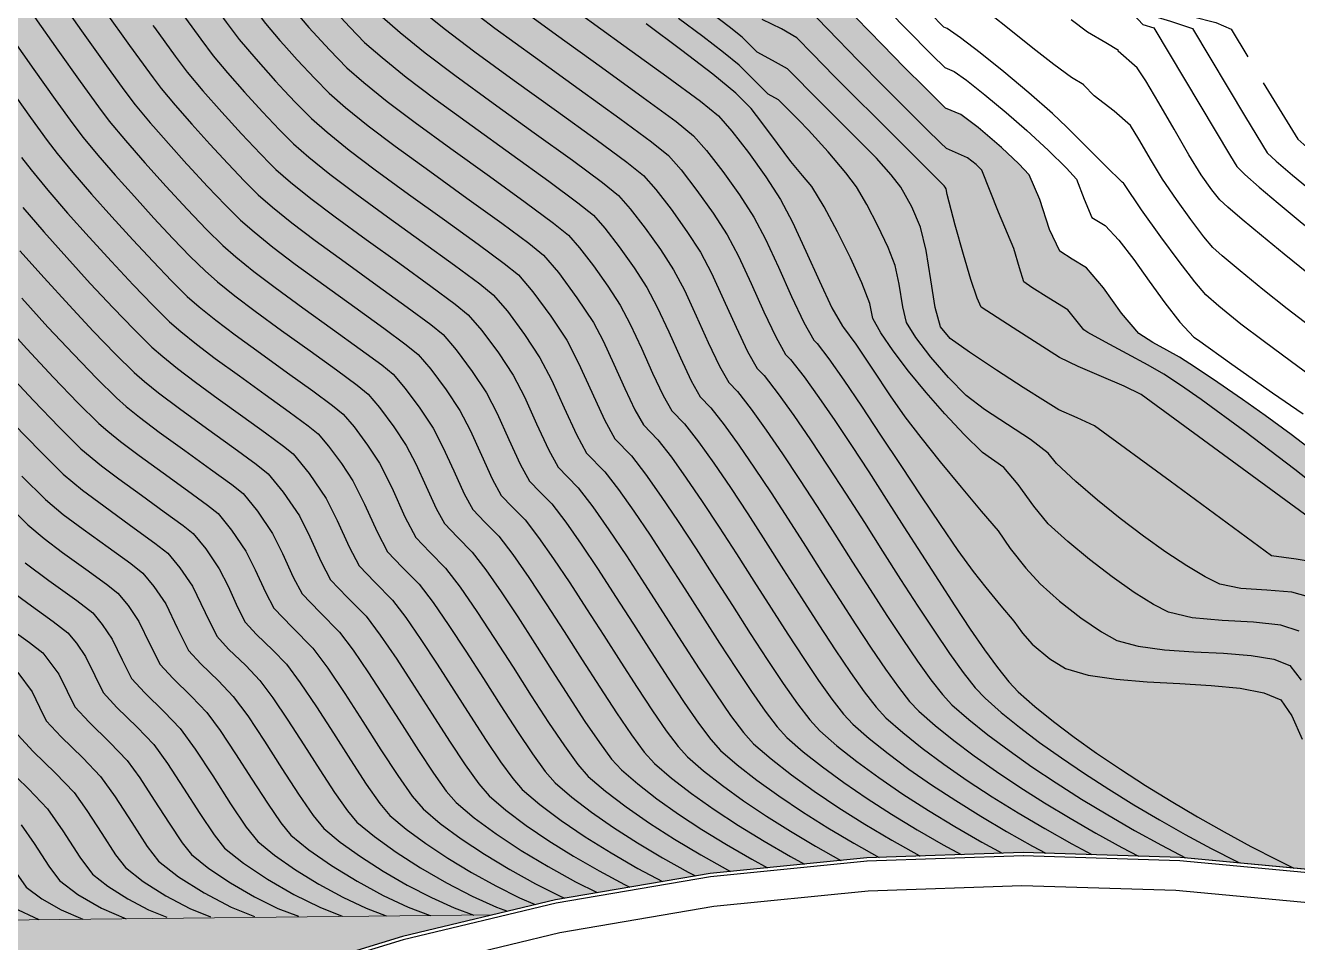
# Model space of a CAD drawing. Header units: millimetres. Extents: x -133 to 63340, y -143 to 109141.
# Drawn here: x 62394.54 to 62439.59, y 108650.02 to 108682.51 of the extents above; entities that cross this region are included whole.
import ezdxf

# ---------------------------------------------------------------- set-up
doc = ezdxf.new("R2010")
doc.units = ezdxf.units.MM
doc.header["$MEASUREMENT"] = 0
doc.linetypes.add('TRATTEGGIATA2', pattern=[9.525, 6.35, -3.175])
for name, color, linetype in [('colore lago', 131, 'Continuous'), ('Couronnement', 7, 'Continuous'), ('curve livello 1m', 2, 'Continuous'), ('curve livello 5m', 7, 'Continuous'), ('LIN025CO', 7, 'Continuous')]:
    doc.layers.add(name, color=color, linetype=linetype)
doc.layers.add('Colori bordi', color=5, linetype='Continuous', plot=False)
doc.layers.add('no_plot', color=5, linetype='Continuous', plot=False)

msp = doc.modelspace()

# ---------------------------------------------------------------- hatches: boundary and pattern name
at = {"layer": 'colore lago', "linetype": 'Continuous', "lineweight": 0}
msp.add_hatch(color=256, dxfattribs=at).paths.add_polyline_path([(62394.5204, 108712.2459), (62395.117, 108711.6764), (62395.6406, 108710.6293), (62394.8002, 108710.3922), (62399.2235, 108704.7825), (62412.5003, 108708.5285), (62413.2067, 108707.6326), (62407.7302, 108697.8512), (62412.1535, 108692.2416), (62412.9472, 108693.6591), (62412.9542, 108692.0976), (62414.0082, 108690.1294), (62414.5077, 108689.1966), (62414.9207, 108688.4253), (62415.1861, 108687.9297), (62415.5083, 108687.3279), (62416.2931, 108686.7942), (62417.1906, 108686.23), (62417.969, 108685.782), (62418.4846, 108685.537), (62419.1884, 108685.4527), (62419.9557, 108685.3699), (62420.4783, 108685.1894), (62421.2527, 108684.8739), (62422.0468, 108684.518), (62422.5163, 108684.2624), (62423.4994, 108683.254), (62424.8803, 108681.83), (62425.6772, 108681.0253), (62426.388, 108680.3128), (62426.9073, 108679.7976), (62427.1296, 108679.5849), (62427.6677, 108679.3514), (62428.2779, 108678.8906), (62429.1097, 108678.186), (62429.7272, 108677.6064), (62430.0884, 108677.2216), (62430.467, 108676.3439), (62430.811, 108675.2778), (62431.1702, 108674.5108), (62431.6141, 108674.232), (62432.1182, 108673.9293), (62432.7182, 108673.2212), (62433.3642, 108672.3188), (62433.9717, 108671.5972), (62434.4688, 108671.2781), (62434.9585, 108671.0103), (62435.4179, 108670.7577), (62435.9831, 108670.3933), (62436.7708, 108669.8635), (62437.6389, 108669.2648), (62438.4457, 108668.6941), (62439.3646, 108668.0159), (62440.4199, 108667.2144), (62441.2951, 108666.53), (62442.2044, 108665.791), (62443.0885, 108665.0571), (62443.8645, 108664.3988), (62444.449, 108663.8865), (62444.7591, 108663.591), (62445.3244, 108662.7111), (62445.8151, 108661.9895), (62446.4679, 108661.7513), (62448.1936, 108661.1408), (62446.5378, 108652.8014), (62446.3027, 108651.6172), (62440.9509, 108652.5219), (62435.4435, 108653.0423), (62429.8796, 108653.2134), (62424.3375, 108653.0217), (62418.7888, 108652.4748), (62413.313, 108651.5404), (62407.8947, 108650.2381), (62402.5829, 108648.6194), (62397.4028, 108646.6292), (62392.3471, 108644.2966), (62387.4709, 108641.6608), (62382.7641, 108638.6807), (62378.5736, 108635.667), (62374.4327, 108632.2574), (62370.3747, 108628.4632), (62367.341, 108625.2477), (62364.0711, 108621.403), (62361.5015, 108617.9735), (62358.4141, 108613.3566), (62355.6386, 108608.5282), (62353.1888, 108603.5582), (62351.0878, 108598.4147), (62349.3183, 108593.1368), (62347.9014, 108587.7584), (62346.8307, 108582.3046), (62346.1263, 108576.8084), (62345.7933, 108571.4278), (62345.8092, 108565.8708), (62346.181, 108560.3104), (62346.9476, 108554.8198), (62348.0569, 108549.3677), (62348.9382, 108546.1575), (62347.7101, 108543.5061), (62343.6536, 108541.931), (62342.917, 108542.5188), (62342.059, 108542.9833), (62341.337, 108543.1852), (62340.5752, 108542.9743), (62339.6342, 108542.4682), (62338.6626, 108541.9356), (62337.8087, 108541.6455), (62337.3125, 108541.7296), (62336.3871, 108541.9326), (62334.0999, 108542.5173), (62331.1652, 108543.3198), (62327.978, 108544.2057), (62324.9329, 108545.0408), (62322.4248, 108545.6908), (62321.6797, 108545.8539), (62320.815, 108546.034), (62320.3039, 108546.1522), (62319.6879, 108546.4466), (62318.9296, 108546.8157), (62317.7863, 108547.2996), (62316.4033, 108547.8555), (62314.8859, 108548.4511), (62313.3395, 108549.0541), (62311.8694, 108549.6324), (62310.5809, 108550.1538), (62309.5794, 108550.586), (62308.9211, 108550.911), (62307.8794, 108551.5619), (62304.9319, 108553.2472), (62301.7635, 108555.25), (62299.7834, 108556.5397), (62298.9389, 108745.4947), (62330.7416, 108763.2145), (62333.3772, 108761.0595), (62337.2747, 108758.1642), (62341.9795, 108755.3069), (62347.0136, 108752.0356), (62351.8854, 108748.4512), (62355.9183, 108746.3193), (62362.3694, 108741.3887), (62363.4846, 108740.874), (62364.5999, 108740.3594), (62363.7039, 108740.0266), (62362.3265, 108739.5151), (62367.187, 108734.2797), (62380.1191, 108739.0825), (62380.8954, 108738.2464), (62376.2242, 108728.0558), (62381.0848, 108722.8205), (62382.5581, 108726.0346), (62383.6394, 108725.543), (62383.921, 108725.2729), (62384.545, 108724.7826), (62385.3252, 108724.2188), (62386.1902, 108723.6166), (62387.0683, 108723.0109), (62387.888, 108722.4367), (62388.5779, 108721.9292), (62389.0664, 108721.5233), (62389.5101, 108720.9867), (62390.0985, 108720.2676), (62390.648, 108719.643), (62391.287, 108718.9268), (62391.6211, 108718.5385), (62391.925, 108717.8958), (62392.2269, 108717.0545), (62392.8338, 108715.1478), (62393.1436, 108714.2685), (62393.4608, 108713.5627)])

# ---------------------------------------------------------------- linework, layer by layer
at = {"layer": 'Colori bordi', "linetype": 'Continuous', "lineweight": 0, "flags": 128}
for points in [[(62423.4994, 108683.254), (62424.8803, 108681.83), (62424.8803, 108681.83), (62425.6772, 108681.0253), (62426.388, 108680.3128), (62426.9073, 108679.7976), (62427.1296, 108679.5849), (62427.6677, 108679.3514), (62427.6677, 108679.3514), (62428.2779, 108678.8906), (62429.1097, 108678.186), (62429.1097, 108678.186), (62429.7272, 108677.6064), (62430.0884, 108677.2216), (62430.0884, 108677.2216), (62430.467, 108676.3439), (62430.811, 108675.2778), (62431.1702, 108674.5108), (62431.1702, 108674.5108), (62431.6141, 108674.232), (62432.1182, 108673.9293), (62432.1182, 108673.9293), (62432.7182, 108673.2212), (62433.3642, 108672.3188), (62433.9717, 108671.5972), (62434.4688, 108671.2781), (62434.4688, 108671.2781), (62434.9585, 108671.0103), (62435.4179, 108670.7577), (62435.4179, 108670.7577), (62435.9831, 108670.3933), (62436.7708, 108669.8635), (62437.6389, 108669.2648), (62438.4457, 108668.6941), (62438.4457, 108668.6941), (62439.3646, 108668.0159), (62440.4199, 108667.2144)], [(62440.9509, 108652.5219), (62435.4435, 108653.0423), (62429.8796, 108653.2134), (62424.3375, 108653.0217), (62418.7888, 108652.4748), (62413.313, 108651.5404), (62407.8947, 108650.2381), (62402.5829, 108648.6194)]]:
    msp.add_lwpolyline(points, dxfattribs=at)
at = {"layer": 'Couronnement', "color": 2, "linetype": 'Continuous'}
for p, q in [((62424.3375, 108653.0217), (62418.7888, 108652.4749)), ((62424.3492, 108652.9022), (62418.8006, 108652.3554)), ((62429.8796, 108653.2134), (62424.3375, 108653.0217)), ((62429.8838, 108653.0937), (62424.3416, 108652.902)), ((62435.4282, 108652.9232), (62429.876, 108653.094)), ((62435.4435, 108653.0423), (62429.8796, 108653.2134)), ((62440.9396, 108652.4024), (62435.4282, 108652.9232)), ((62440.9509, 108652.5219), (62435.4435, 108653.0423)), ((62418.7888, 108652.4749), (62413.313, 108651.5404)), ((62418.8006, 108652.3554), (62413.3331, 108651.4224)), ((62424.3827, 108651.8529), (62429.8329, 108652.0472)), ((62429.8329, 108652.0472), (62435.2857, 108651.8826)), ((62413.313, 108651.5404), (62407.8947, 108650.2382)), ((62418.922, 108651.3134), (62424.3827, 108651.8529)), ((62435.2857, 108651.8826), (62440.745, 108651.371)), ((62413.341, 108651.4237), (62407.9211, 108650.1211)), ((62413.4632, 108650.376), (62418.922, 108651.3134)), ((62407.8947, 108650.2382), (62402.5829, 108648.6194)), ((62408.1878, 108649.1085), (62413.4632, 108650.376)), ((62407.9211, 108650.1211), (62402.6178, 108648.5049))]:
    msp.add_line(p, q, dxfattribs=at)
at = {"layer": 'curve livello 1m', "color": 152, "linetype": 'TRATTEGGIATA2', "ltscale": 5, "flags": 128}
msp.add_lwpolyline([(62449.0566, 108665.4876), (62447.5691, 108666.6743), (62446.7343, 108667.2749), (62445.9993, 108667.7503), (62445.9993, 108667.7503), (62445.3264, 108668.0832), (62444.4783, 108668.4494), (62443.6781, 108668.7985), (62443.1486, 108669.0802), (62443.1486, 108669.0802), (62442.7409, 108669.4873), (62442.1919, 108670.1058), (62441.7011, 108670.6179), (62441.7011, 108670.6179), (62441.2954, 108670.9338), (62440.5983, 108671.4494), (62439.8334, 108672.0132), (62439.2246, 108672.4741), (62439.2246, 108672.4741), (62438.365, 108673.1592), (62437.5579, 108673.8172), (62436.9267, 108674.3464), (62436.5947, 108674.645), (62436.5947, 108674.645), (62436.2778, 108675.0258), (62435.8193, 108675.6316), (62435.3026, 108676.349), (62434.8114, 108677.0647), (62434.8114, 108677.0647), (62434.4171, 108677.7181), (62433.9747, 108678.486), (62433.6742, 108678.9642), (62433.6742, 108678.9642), (62433.0992, 108679.4726), (62432.3946, 108680.0167), (62432.025, 108680.3971), (62432.025, 108680.3971), (62432.0295, 108680.4063), (62431.5902, 108680.6689), (62430.9646, 108681.1269), (62430.2225, 108681.7093), (62429.4404, 108682.3343), (62428.6942, 108682.9202), (62428.0602, 108683.3855), (62428.0602, 108683.3855), (62427.4519, 108683.7529), (62426.992, 108683.9088), (62426.4673, 108684.3403), (62425.8571, 108684.9767), (62425.2108, 108685.6918), (62424.5778, 108686.3598), (62424.0076, 108686.8546), (62424.0076, 108686.8546), (62423.6727, 108687.0413), (62423.0329, 108687.3593), (62422.1797, 108687.7651), (62421.2045, 108688.2153), (62420.1986, 108688.6663), (62420.1986, 108688.6663), (62419.808, 108688.8254), (62418.9294, 108688.9253), (62418.3385, 108689.2351), (62417.685, 108689.696), (62417.1649, 108690.1698), (62417.1649, 108690.1698), (62416.8423, 108690.6536), (62416.3974, 108691.4654), (62415.8785, 108692.4693), (62415.334, 108693.5294), (62414.6531, 108694.8123), (62413.8453, 108695.2632)], dxfattribs=at)
at = {"layer": 'curve livello 5m', "color": 2, "flags": 128}
for points in [[(62399.0472, 108684.3924), (62399.0576, 108684.3775), (62399.9866, 108683.0734), (62400.7467, 108682.024), (62401.1929, 108681.4311), (62401.1929, 108681.4311), (62401.6951, 108680.8335), (62402.2992, 108680.148), (62402.9368, 108679.4494), (62403.5396, 108678.8125), (62403.7077, 108678.6442)], [(62440.4199, 108667.2144), (62439.3646, 108668.0159), (62438.4457, 108668.6941), (62438.4457, 108668.6941), (62437.6389, 108669.2648), (62436.7708, 108669.8635), (62435.9831, 108670.3934), (62435.4179, 108670.7577), (62435.4179, 108670.7577), (62434.9585, 108671.0103), (62434.4688, 108671.2782), (62434.4688, 108671.2782), (62433.9717, 108671.5972), (62433.3642, 108672.3188), (62432.7182, 108673.2213), (62432.1182, 108673.9294), (62432.1182, 108673.9294), (62431.6141, 108674.232), (62431.1702, 108674.5108), (62431.1702, 108674.5108), (62430.811, 108675.2778), (62430.467, 108676.3439), (62430.0884, 108677.2217), (62430.0884, 108677.2217), (62429.7272, 108677.6064), (62429.1097, 108678.186), (62429.1097, 108678.186), (62428.2779, 108678.8906), (62427.6677, 108679.3514), (62427.6677, 108679.3514), (62427.1296, 108679.585), (62426.9073, 108679.7976), (62426.388, 108680.3128), (62425.6772, 108681.0254), (62424.8803, 108681.83), (62424.8803, 108681.83), (62423.4994, 108683.254)], [(62407.1773, 108682.811), (62407.8177, 108682.2565), (62408.7002, 108681.5401), (62408.7002, 108681.5401), (62409.7527, 108680.7451), (62411.105, 108679.7595), (62412.5587, 108678.7123), (62413.9151, 108677.7325), (62414.9757, 108676.949), (62415.542, 108676.491), (62415.9615, 108676.0132), (62416.4882, 108675.3319), (62417.0304, 108674.5707), (62417.4966, 108673.8531), (62417.8765, 108673.1359), (62418.2973, 108672.2282), (62418.723, 108671.2798), (62419.118, 108670.4402), (62419.4463, 108669.859), (62419.7587, 108669.5388), (62420.2447, 108668.9134), (62420.7796, 108668.1707), (62421.3533, 108667.3335), (62421.9558, 108666.4248), (62422.5771, 108665.4676), (62423.207, 108664.4846), (62423.8356, 108663.4989), (62424.4528, 108662.5333), (62425.0485, 108661.6109), (62425.6128, 108660.7544), (62426.1356, 108659.9868), (62426.6068, 108659.3311), (62427.0164, 108658.8101), (62427.3544, 108658.4468), (62427.9476, 108657.9259), (62428.6246, 108657.3819), (62429.3743, 108656.8215), (62430.1853, 108656.2509), (62431.0467, 108655.6768), (62431.947, 108655.1055), (62432.8752, 108654.5436), (62433.8199, 108653.9975), (62434.7701, 108653.4738), (62435.6263, 108653.025)], [(62433.6505, 108683.0362), (62434.1006, 108682.5569), (62434.1127, 108682.5476), (62434.5057, 108682.4246), (62437.2134, 108677.8838), (62437.4384, 108677.5151), (62437.7227, 108677.2349), (62438.2293, 108676.7852), (62438.9032, 108676.2119), (62439.6897, 108675.5609), (62440.5341, 108674.8781), (62441.3817, 108674.2094), (62442.055, 108673.7241), (62443.7794, 108671.9082), (62444.9372, 108670.6782), (62445.5666, 108670.3802), (62446.3772, 108670.0063), (62447.0705, 108669.6357), (62447.899, 108669.1738), (62448.7212, 108668.7008), (62450.3198, 108667.7428)], [(62439.6518, 108661.0507), (62438.9973, 108661.2675), (62438.0281, 108661.37), (62436.9231, 108661.4312), (62435.8611, 108661.5243), (62435.0212, 108661.7222), (62435.0212, 108661.7222), (62434.4865, 108661.9963), (62433.8031, 108662.4278), (62433.0303, 108662.9732), (62432.2271, 108663.5889), (62431.4526, 108664.2314), (62430.7659, 108664.8571), (62430.7659, 108664.8571), (62430.2531, 108665.4774), (62429.6977, 108666.2438), (62429.1931, 108666.8502), (62429.1931, 108666.8502), (62428.4329, 108667.3864), (62427.7807, 108668.026), (62427.1043, 108668.7473), (62426.4377, 108669.5087), (62425.815, 108670.2689), (62425.27, 108670.9863), (62424.8367, 108671.6194), (62424.5491, 108672.1269), (62424.5491, 108672.1269), (62424.4436, 108672.6584), (62424.1573, 108673.3955), (62423.7602, 108674.2776), (62423.3014, 108675.2055), (62422.8301, 108676.0796), (62422.3955, 108676.8006), (62422.3955, 108676.8006), (62422.0656, 108677.1957), (62421.6471, 108677.6901), (62421.6471, 108677.6901), (62421.1699, 108678.3262), (62420.6238, 108679.0737), (62420.2438, 108679.5711), (62420.2438, 108679.5711), (62419.6979, 108680.1137), (62418.8818, 108680.7811), (62417.7922, 108681.6247), (62416.5271, 108682.5722)], [(62394.0596, 108682.061), (62394.8382, 108680.9525), (62395.597, 108679.8874), (62396.2178, 108679.0303), (62396.5822, 108678.5461), (62396.5822, 108678.5461), (62397.1062, 108677.917), (62397.7242, 108677.2032), (62398.3984, 108676.4462), (62399.0909, 108675.6874), (62399.7641, 108674.9681), (62400.3802, 108674.3297), (62400.9013, 108673.8136), (62401.3437, 108673.4306), (62401.9533, 108672.9357), (62402.6803, 108672.3866), (62403.6145, 108671.7058), (62404.6186, 108670.9824), (62405.5556, 108670.3056), (62406.2882, 108669.7644), (62406.6793, 108669.448), (62407.0853, 108668.9725), (62407.5854, 108668.2976), (62408.0295, 108667.6258), (62408.3629, 108666.9819), (62408.7308, 108666.1729), (62409.0847, 108665.4006), (62409.3763, 108664.8669), (62409.8385, 108664.388), (62410.3611, 108663.8571), (62410.8445, 108663.2242), (62411.3889, 108662.4437), (62411.9754, 108661.5595), (62412.5847, 108660.6153), (62413.1976, 108659.6548), (62413.795, 108658.7218), (62414.3577, 108657.86), (62414.8665, 108657.1133), (62415.3023, 108656.5253), (62415.6459, 108656.1398), (62416.2235, 108655.6414), (62416.9044, 108655.1162), (62417.6686, 108654.5757), (62418.4966, 108654.0314), (62419.3684, 108653.4945), (62420.2644, 108652.9767), (62420.8213, 108652.6752)], [(62403.7077, 108678.6442), (62404.0393, 108678.3123), (62404.5807, 108677.8435), (62405.3267, 108677.2379), (62406.2165, 108676.5659), (62407.3597, 108675.7326), (62408.5887, 108674.8473), (62409.7353, 108674.019), (62410.632, 108673.3567), (62411.1107, 108672.9695), (62411.6075, 108672.3875), (62412.2195, 108671.5616), (62412.763, 108670.7395), (62413.1711, 108669.9515), (62413.6213, 108668.9613), (62414.0544, 108668.0162), (62414.4113, 108667.3629), (62415.0599, 108666.6979), (62415.5449, 108666.0691), (62416.0844, 108665.3093), (62416.6649, 108664.4493), (62417.2727, 108663.52), (62417.8945, 108662.5522), (62418.5166, 108661.5769), (62419.1256, 108660.6248), (62419.7079, 108659.7268), (62420.25, 108658.9138), (62420.7385, 108658.2166), (62421.1597, 108657.6662), (62421.5002, 108657.2933), (62422.087, 108656.7818), (62422.7666, 108656.2454), (62423.5242, 108655.6927), (62424.3454, 108655.1319), (62425.2155, 108654.5716), (62426.1199, 108654.0201), (62427.044, 108653.486), (62427.6812, 108653.1374)], [(62394.407, 108672.8451), (62395.3357, 108671.8275), (62396.2384, 108670.863), (62397.0645, 108670.007), (62397.7633, 108669.315), (62398.1067, 108669.0176), (62398.5798, 108668.6336), (62399.2797, 108668.1076), (62400.1804, 108667.4544), (62401.098, 108666.7935), (62401.8485, 108666.2443), (62402.248, 108665.9265), (62402.7553, 108665.305), (62403.296, 108664.5122), (62403.6488, 108663.8096), (62404.0269, 108662.972), (62404.3413, 108662.3708), (62404.9613, 108661.7284), (62405.6623, 108661.0162), (62406.1425, 108660.3787), (62406.6914, 108659.5745), (62407.2799, 108658.6702), (62407.8786, 108657.7328), (62408.4585, 108656.8289), (62408.9901, 108656.0253), (62409.4442, 108655.3888), (62409.7916, 108654.9863), (62410.4338, 108654.4449), (62411.2175, 108653.8704), (62412.1026, 108653.2859), (62413.0489, 108652.7147), (62414.0162, 108652.1799), (62414.7895, 108651.7924)], [(62393.7488, 108665.6842), (62394.6253, 108664.8163), (62395.2063, 108664.3314), (62395.8563, 108663.8461), (62396.6785, 108663.2525), (62397.4172, 108662.7167), (62397.8167, 108662.405), (62398.1777, 108661.9627), (62398.5624, 108661.3985), (62398.9498, 108660.596), (62399.3064, 108659.8747), (62399.7596, 108659.3837), (62400.4199, 108658.7443), (62400.9635, 108658.1754), (62401.4366, 108657.5342), (62401.9853, 108656.708), (62402.5597, 108655.8107), (62403.1097, 108654.9565), (62403.5856, 108654.2591), (62403.9373, 108653.8328), (62404.5781, 108653.3068), (62405.3829, 108652.7483), (62406.2831, 108652.1968), (62407.2104, 108651.692), (62408.096, 108651.2735), (62408.8716, 108650.9808)], [(62394.2714, 108657.3786), (62394.8166, 108656.788), (62395.6108, 108656.0188), (62396.2648, 108655.3345), (62396.7179, 108654.6997), (62397.2407, 108653.8887), (62397.7301, 108653.1368), (62398.0831, 108652.6793), (62398.7109, 108652.1879), (62399.5174, 108651.679), (62400.3609, 108651.2343), (62401.1001, 108650.9355)]]:
    msp.add_lwpolyline(points, dxfattribs=at)
at = {"layer": 'LIN025CO', "color": 2, "linetype": 'Continuous', "lineweight": 0}
msp.add_line((62384.856, 108650.7293), (62411.0809, 108651.0039), dxfattribs=at)
at = {"layer": 'no_plot', "flags": 128}
for points in [[(62399.03, 108688.2267), (62399.7221, 108687.2042), (62400.7453, 108685.7476), (62401.7425, 108684.3478), (62402.5582, 108683.2215), (62403.0372, 108682.5852), (62403.5498, 108681.9795), (62403.6936, 108681.8186)], [(62394.2538, 108687.5672), (62394.7698, 108686.8181), (62395.6863, 108685.4473), (62396.4864, 108684.2652), (62397.3698, 108683.0076), (62398.2308, 108681.799), (62398.9351, 108680.8266), (62399.0639, 108680.6555)], [(62399.0387, 108686.2908), (62399.9014, 108685.0625), (62400.8646, 108683.7106), (62401.6525, 108682.6228), (62402.115, 108682.0081), (62402.6945, 108681.3235), (62403.3927, 108680.5419), (62403.7007, 108680.2117)], [(62394.0288, 108685.9824), (62394.909, 108684.6658), (62395.6775, 108683.5305), (62396.5259, 108682.3225), (62397.3529, 108681.1618), (62398.0293, 108680.2278), (62398.4265, 108679.7001), (62398.9632, 108679.0582), (62399.0715, 108678.934)], [(62424.5838, 108683.5678), (62425.7309, 108682.3869), (62426.649, 108681.4631), (62427.1005, 108681.0199), (62427.4282, 108680.8777), (62427.8645, 108680.5685), (62428.5211, 108680.0523), (62429.277, 108679.427), (62430.0111, 108678.7903), (62430.7669, 108678.0915), (62431.4161, 108677.4517), (62431.7639, 108677.063), (62432.0389, 108676.3567), (62432.303, 108675.7124), (62432.7753, 108675.4227), (62433.2659, 108674.9026), (62433.794, 108674.2204), (62434.3416, 108673.4558), (62434.8908, 108672.6883), (62435.4236, 108671.9975), (62435.9222, 108671.4631), (62436.0468, 108671.3831), (62437.2717, 108670.5143), (62438.7014, 108669.4969), (62439.793, 108668.7541)], [(62403.9593, 108683.1622), (62404.5784, 108682.4385), (62405.3054, 108681.642), (62405.9221, 108681.0116), (62406.5229, 108680.4913), (62407.3508, 108679.8192), (62408.3382, 108679.0734), (62409.6069, 108678.1488), (62410.9707, 108677.1663), (62412.2432, 108676.2471), (62413.2382, 108675.5121), (62413.7694, 108675.0824), (62414.163, 108674.6342), (62414.6571, 108673.995), (62415.1658, 108673.2808), (62415.6032, 108672.6077), (62415.9596, 108671.9348), (62416.3543, 108671.0833), (62416.7538, 108670.1935), (62417.1243, 108669.4058), (62417.4323, 108668.8606), (62417.8792, 108668.4024), (62418.3728, 108667.7651), (62418.9187, 108667.0019), (62419.5053, 108666.1396), (62420.1207, 108665.2052), (62420.7531, 108664.2256), (62421.3908, 108663.2276), (62422.022, 108662.2381), (62422.6349, 108661.284), (62423.2177, 108660.3922), (62423.7587, 108659.5895), (62424.246, 108658.9029), (62424.668, 108658.3592), (62425.0127, 108657.9854), (62425.6127, 108657.4603), (62426.3023, 108656.9109), (62427.0684, 108656.3447), (62427.8981, 108655.7692), (62428.7786, 108655.1917), (62429.6968, 108654.6198), (62430.6399, 108654.0611), (62431.5948, 108653.5228), (62432.3132, 108653.1386)], [(62405.4077, 108683.1241), (62406.0255, 108682.4471), (62406.5497, 108681.9113), (62407.1703, 108681.3739), (62408.0255, 108680.6797), (62409.0454, 108679.9093), (62410.356, 108678.9541), (62411.7647, 108677.9393), (62413.0792, 108676.9898), (62414.107, 108676.2306), (62414.6557, 108675.7867), (62415.0623, 108675.3237), (62415.5727, 108674.6634), (62416.0981, 108673.9257), (62416.5499, 108673.2304), (62416.9181, 108672.5353), (62417.3258, 108671.6558), (62417.7384, 108670.7367), (62418.1211, 108669.923), (62418.4393, 108669.3598), (62418.8189, 108668.9706), (62419.2902, 108668.3643), (62419.8088, 108667.6441), (62420.3651, 108666.8324), (62420.9492, 108665.9514), (62421.5516, 108665.0233), (62422.1623, 108664.0702), (62422.7718, 108663.1145), (62423.3702, 108662.1783), (62423.9478, 108661.2839), (62424.4949, 108660.4535), (62425.0018, 108659.7092), (62425.4587, 108659.0735), (62425.8559, 108658.5683), (62426.1836, 108658.2161), (62426.7587, 108657.711), (62427.4151, 108657.1836), (62428.142, 108656.6402), (62428.9284, 108656.087), (62429.7635, 108655.5304), (62430.6364, 108654.9765), (62431.5363, 108654.4317), (62432.4524, 108653.9022), (62433.3737, 108653.3944), (62433.9582, 108653.088)], [(62410.0496, 108683.261), (62411.1672, 108682.4168), (62412.6032, 108681.3703), (62414.1467, 108680.2583), (62415.587, 108679.2179), (62416.7132, 108678.386), (62417.3145, 108677.8996), (62417.76, 108677.3923), (62418.3192, 108676.6688), (62418.895, 108675.8605), (62419.39, 108675.0986), (62419.39, 108675.0986), (62419.7934, 108674.337), (62420.2402, 108673.3732), (62420.6923, 108672.3661), (62421.1117, 108671.4746), (62421.4603, 108670.8575), (62421.6382, 108670.6751), (62422.1177, 108670.0601), (62422.643, 108669.3351), (62423.2054, 108668.5201), (62423.7962, 108667.6348), (62424.4068, 108666.6989), (62425.0286, 108665.7322), (62425.6528, 108664.7545), (62426.2709, 108663.7856), (62426.874, 108662.8451), (62427.4537, 108661.9529), (62428.0012, 108661.1288), (62428.5078, 108660.3925), (62428.965, 108659.7638), (62429.364, 108659.2624), (62429.6962, 108658.9081), (62430.2834, 108658.3909), (62430.9494, 108657.8518), (62431.6845, 108657.2965), (62432.4788, 108656.7306), (62433.3225, 108656.16), (62434.2059, 108655.5901), (62435.1192, 108655.0266), (62436.0525, 108654.4753), (62436.9961, 108653.9418), (62437.9402, 108653.4317), (62438.8749, 108652.9507), (62439.467, 108652.6621)], [(62411.8744, 108683.2527), (62413.3522, 108682.1756), (62414.9407, 108681.0313), (62416.423, 108679.9606), (62417.582, 108679.1044), (62418.2008, 108678.6039), (62418.6592, 108678.0818), (62419.2347, 108677.3373), (62419.8273, 108676.5054), (62420.3367, 108675.7213), (62420.7519, 108674.9375), (62421.2117, 108673.9457), (62421.6769, 108672.9093), (62422.1085, 108671.9918), (62422.4673, 108671.3567), (62422.578, 108671.2433), (62422.9919, 108670.6982), (62423.5241, 108669.9404), (62424.1456, 108669.0233), (62424.827, 108668.0001), (62425.539, 108666.9245), (62426.2526, 108665.8497), (62426.9385, 108664.8291), (62427.5674, 108663.9163), (62428.1102, 108663.1645), (62428.5493, 108662.603), (62429.0807, 108661.9544), (62429.5449, 108661.4134), (62429.8467, 108660.9884), (62430.1899, 108660.596), (62430.1899, 108660.596), (62430.8176, 108660.0738), (62431.3694, 108659.7271), (62431.3694, 108659.7271), (62432.1754, 108659.4966), (62433.1674, 108659.3512), (62434.2734, 108659.2616), (62435.4215, 108659.1983), (62436.5397, 108659.132), (62437.5562, 108659.0333), (62438.3991, 108658.8728), (62438.9963, 108658.621), (62438.9963, 108658.621), (62439.3859, 108658.0559), (62439.7576, 108657.2234)], [(62440.965, 108665.6268), (62439.4945, 108666.7768), (62437.7212, 108668.1235), (62436.1772, 108669.263), (62436.1772, 108669.263), (62435.4496, 108669.771), (62434.862, 108670.1594), (62434.862, 108670.1594), (62434.3042, 108670.4759), (62433.5596, 108670.8755), (62432.7935, 108671.286), (62432.1714, 108671.6349), (62432.1714, 108671.6349), (62432.0212, 108671.7313), (62431.4612, 108672.4361), (62430.7905, 108672.8474), (62430.1849, 108673.2332), (62429.8982, 108673.4238), (62429.8982, 108673.4238), (62429.7411, 108673.9284), (62429.5414, 108674.6038), (62429.5414, 108674.6038), (62429.0034, 108675.9004), (62428.4128, 108677.3803), (62428.2084, 108677.5817), (62427.9072, 108677.8251), (62427.1586, 108678.15), (62426.9489, 108678.3483), (62426.4561, 108678.8347), (62425.7552, 108679.5343), (62424.9214, 108680.372), (62424.0296, 108681.273), (62424.0296, 108681.273), (62422.9545, 108682.3818), (62422.189, 108683.167)], [(62434.6069, 108683.1885), (62434.9704, 108683.0572), (62435.8628, 108682.8317), (62436.7023, 108682.6128), (62437.2462, 108682.3788), (62437.2462, 108682.3788), (62437.8311, 108681.398)], [(62394.8685, 108682.7957), (62395.6821, 108681.6375), (62396.4749, 108680.5246), (62397.1235, 108679.6291), (62397.5044, 108679.1231), (62398.0835, 108678.4305), (62398.7738, 108677.6392), (62399.5194, 108676.8107), (62400.2644, 108676.006), (62400.9528, 108675.2865), (62401.5289, 108674.7134), (62401.9911, 108674.3132), (62402.6279, 108673.7962), (62403.3875, 108673.2224), (62404.3635, 108672.5111), (62405.4126, 108671.7554), (62406.3915, 108671.0482), (62407.157, 108670.4828), (62407.5656, 108670.1523), (62407.9897, 108669.6555), (62408.5122, 108668.9504), (62408.9762, 108668.2486), (62409.3246, 108667.5758), (62409.7089, 108666.7306), (62410.0786, 108665.9237), (62410.3833, 108665.3661), (62410.814, 108664.9199), (62411.3009, 108664.4252), (62411.8053, 108663.7647), (62412.3736, 108662.9501), (62412.9858, 108662.0272), (62413.6217, 108661.0417), (62414.2614, 108660.0392), (62414.8849, 108659.0654), (62415.4722, 108658.166), (62416.0033, 108657.3865), (62416.4581, 108656.7728), (62416.8167, 108656.3705), (62417.4196, 108655.8503), (62418.1303, 108655.3021), (62418.928, 108654.738), (62419.7921, 108654.1699), (62420.7021, 108653.6096), (62421.6372, 108653.069), (62422.1271, 108652.8038)], [(62408.7697, 108682.8871), (62409.3749, 108682.4005), (62410.4599, 108681.581), (62411.8541, 108680.5649), (62413.3527, 108679.4853), (62414.7511, 108678.4752), (62415.8445, 108677.6675), (62416.4282, 108677.1953), (62416.8607, 108676.7027), (62417.4037, 108676.0004), (62417.9627, 108675.2156), (62418.4433, 108674.4759), (62418.835, 108673.7364), (62419.2687, 108672.8007), (62419.7077, 108671.823), (62420.1148, 108670.9574), (62420.4533, 108670.3583), (62420.6984, 108670.1069), (62421.1993, 108669.4625), (62421.7504, 108668.6972), (62422.3416, 108667.8346), (62422.9624, 108666.8983), (62423.6026, 108665.9119), (62424.2517, 108664.899), (62424.8994, 108663.8833), (62425.5353, 108662.8884), (62426.1492, 108661.9378), (62426.7307, 108661.0553), (62427.2694, 108660.2644), (62427.7549, 108659.5887), (62428.177, 108659.0518), (62428.5253, 108658.6774), (62429.0957, 108658.175), (62429.7426, 108657.6514), (62430.4566, 108657.112), (62431.2281, 108656.5624), (62432.0476, 108656.0081), (62432.9057, 108655.4545), (62433.7928, 108654.9073), (62434.6993, 108654.3718), (62435.6159, 108653.8535), (62436.5329, 108653.358), (62437.4408, 108652.8908), (62437.5357, 108652.8446)], [(62414.1013, 108682.981), (62415.7348, 108681.8043), (62417.2589, 108680.7032), (62418.4507, 108679.8229), (62419.087, 108679.3082), (62419.5584, 108678.7713), (62420.1503, 108678.0057), (62420.7596, 108677.1503), (62421.2834, 108676.3441), (62421.7103, 108675.5381), (62422.1831, 108674.5182), (62422.6615, 108673.4524), (62423.1054, 108672.509), (62423.4743, 108671.8559), (62423.5177, 108671.8114), (62423.9468, 108671.2157), (62424.5383, 108670.3302), (62425.1619, 108669.3934), (62425.6869, 108668.6438), (62426.2478, 108667.9168), (62426.9381, 108667.053), (62427.6784, 108666.1493), (62428.3895, 108665.3025), (62428.9921, 108664.6095), (62429.4175, 108663.9834), (62429.9678, 108663.286), (62430.4779, 108662.7265), (62430.4779, 108662.7265), (62431.1591, 108662.1214), (62431.9239, 108661.5235), (62432.6451, 108661.0266), (62433.1953, 108660.7246), (62433.1953, 108660.7246), (62433.949, 108660.5191), (62434.8872, 108660.3985), (62435.9234, 108660.3276), (62436.9715, 108660.2711), (62437.9452, 108660.1938), (62438.7581, 108660.0605), (62439.3241, 108659.8359), (62439.3241, 108659.8359), (62439.7217, 108659.3233)], [(62439.9796, 108662.2655), (62439.3881, 108662.4349), (62438.5113, 108662.5027), (62437.5855, 108662.5655), (62436.847, 108662.7198), (62436.847, 108662.7198), (62436.3232, 108662.9773), (62435.6742, 108663.3636), (62434.9341, 108663.8538), (62434.1367, 108664.4229), (62433.3161, 108665.0458), (62432.5061, 108665.6976), (62431.7407, 108666.3532), (62431.0539, 108666.9876), (62431.0539, 108666.9876), (62430.7639, 108667.355), (62430.1372, 108667.8406), (62429.323, 108668.3731), (62428.5037, 108668.9082), (62427.8621, 108669.4015), (62427.8621, 108669.4015), (62427.2309, 108670.0415), (62426.6018, 108670.7659), (62426.0741, 108671.4535), (62425.7469, 108671.9833), (62425.7469, 108671.9833), (62425.6098, 108672.5477), (62425.4883, 108673.3406), (62425.3443, 108674.0118), (62425.3443, 108674.0118), (62425.091, 108674.6484), (62424.7344, 108675.4112), (62424.3388, 108676.1698), (62423.9688, 108676.7937), (62423.9688, 108676.7937), (62423.5906, 108677.2867), (62422.9646, 108678.0308), (62422.2786, 108678.8027), (62422.2786, 108678.8027), (62421.9313, 108679.1502), (62421.4777, 108679.6021), (62421.4777, 108679.6021), (62421.2071, 108679.8805), (62420.8406, 108680.0801), (62420.3556, 108680.5578), (62419.8129, 108681.1017), (62419.8129, 108681.1017), (62419.2625, 108681.5517), (62418.5279, 108682.1205), (62417.6749, 108682.7594)], [(62440.3074, 108663.4804), (62439.5413, 108663.6041), (62438.6729, 108663.7174), (62438.6729, 108663.7174), (62435.0806, 108666.3638), (62432.3984, 108668.3299), (62431.7889, 108668.6062), (62431.138, 108668.8975), (62431.138, 108668.8975), (62430.6611, 108669.184), (62429.8762, 108669.6826), (62428.9316, 108670.2977), (62427.9756, 108670.9341), (62427.9756, 108670.9341), (62427.2914, 108671.4166), (62426.9447, 108671.8397), (62426.7609, 108672.5144), (62426.6016, 108673.498), (62426.4389, 108674.5339), (62426.245, 108675.3653), (62426.245, 108675.3653), (62425.9334, 108676.0804), (62425.5422, 108676.7868), (62425.5422, 108676.7868), (62425.1988, 108677.22), (62424.6785, 108677.8134), (62424.6785, 108677.8134), (62423.6593, 108678.833), (62422.3283, 108680.1591), (62422.3283, 108680.1591), (62421.8646, 108680.6373), (62421.5344, 108680.976), (62421.5344, 108680.976), (62421, 108681.2676), (62420.4591, 108681.5616), (62420.4591, 108681.5616), (62419.9278, 108682.0897), (62419.4632, 108682.4632), (62418.8226, 108682.9466)], [(62440.1992, 108664.9357), (62434.0515, 108669.442), (62433.4572, 108669.7325), (62432.6545, 108670.0753), (62431.8281, 108670.4267), (62431.1627, 108670.743), (62431.1627, 108670.743), (62429.5236, 108671.7986), (62428.3912, 108672.5301), (62428.2484, 108672.8533), (62428.0276, 108673.5091), (62427.7576, 108674.402), (62427.4674, 108675.4363), (62427.1859, 108676.5163), (62427.1859, 108676.5163), (62427.1458, 108676.7187), (62427.1155, 108676.7799), (62427.0783, 108676.8242), (62425.3873, 108678.5159), (62423.179, 108680.7161), (62423.179, 108680.7161), (62422.4095, 108681.5096), (62421.8617, 108682.0715), (62421.8617, 108682.0715), (62421.3141, 108682.3891), (62420.6347, 108682.7219)], [(62440.4023, 108669.8411), (62439.377, 108670.5954), (62438.3751, 108671.3367), (62437.5893, 108671.9345), (62437.5893, 108671.9345), (62436.8003, 108672.5704), (62436.3443, 108672.9622), (62436.3443, 108672.9622), (62435.9539, 108673.4236), (62435.3983, 108674.1433), (62434.7472, 108675.0269), (62434.0703, 108675.9795), (62433.4374, 108676.9066), (62433.4374, 108676.9066), (62433.4295, 108676.9198), (62433.3819, 108676.9612), (62432.7984, 108677.5266), (62432.0975, 108678.23), (62431.4214, 108678.9074), (62430.9124, 108679.3946), (62430.9124, 108679.3946), (62430.0738, 108680.1257), (62429.1928, 108680.8644), (62428.3587, 108681.5385), (62427.6609, 108682.0758), (62427.1888, 108682.404), (62427.1888, 108682.404), (62427.0715, 108682.4548), (62426.5816, 108682.9439)], [(62439.9854, 108673.7078), (62439.1187, 108674.4066), (62438.3155, 108675.064), (62437.6317, 108675.634), (62437.1229, 108676.0706), (62436.845, 108676.3277), (62436.845, 108676.3277), (62436.5582, 108676.6926), (62436.1855, 108677.2227), (62436.1855, 108677.2227), (62435.7466, 108677.9315), (62435.2187, 108678.8386), (62434.6836, 108679.7699), (62434.2231, 108680.5512), (62433.9188, 108681.0086), (62433.9188, 108681.0086), (62433.242, 108681.5967), (62433.2532, 108681.6196), (62432.7988, 108681.8983), (62432.1574, 108682.2745), (62432.1574, 108682.2745), (62431.5812, 108682.7084)], [(62434.0776, 108683.0381), (62434.184, 108682.9341), (62434.1902, 108682.9294), (62435.0929, 108682.658), (62435.8759, 108682.4017), (62437.7495, 108679.2598), (62438.5193, 108677.9984), (62438.8322, 108677.7016), (62439.4125, 108677.2037), (62440.1473, 108676.5992)], [(62399.0556, 108682.5108), (62399.1087, 108682.4362), (62399.8409, 108681.4253), (62400.2708, 108680.8541), (62400.825, 108680.1947), (62401.4915, 108679.4382), (62402.1951, 108678.6673), (62402.8603, 108677.9646), (62403.2125, 108677.6119)], [(62403.6936, 108681.8186), (62404.1674, 108681.2882), (62404.7842, 108680.6269), (62405.2945, 108680.1118), (62405.8755, 108679.6087), (62406.6761, 108678.9588), (62407.631, 108678.2376), (62408.8579, 108677.3434), (62410.1767, 108676.3933), (62411.4073, 108675.5044), (62412.3695, 108674.7936), (62412.8832, 108674.3781), (62413.4164, 108673.7536), (62414.0731, 108672.8672), (62414.6564, 108671.9849), (62415.0011, 108671.3342), (62415.3829, 108670.5108), (62415.7691, 108669.6504), (62416.1274, 108668.8886), (62416.4253, 108668.3614), (62416.9394, 108667.8343), (62417.417, 108667.2176), (62417.9453, 108666.4791), (62418.5129, 108665.6447), (62419.1083, 108664.7406), (62419.7203, 108663.7927), (62420.3373, 108662.827), (62420.948, 108661.8696), (62421.5411, 108660.9464), (62422.105, 108660.0835), (62422.6285, 108659.3068), (62423.1, 108658.6425), (62423.5083, 108658.1164), (62423.8419, 108657.7547), (62424.4224, 108657.2466), (62425.0896, 108656.7151), (62425.8309, 108656.1672), (62426.6338, 108655.6103), (62427.4857, 108655.0515), (62428.3742, 108654.4982), (62429.2867, 108653.9575), (62430.2107, 108653.4367), (62430.6738, 108653.189)], [(62399.0639, 108680.6555), (62399.3486, 108680.2771), (62399.843, 108679.6859), (62400.4323, 108679.0104), (62401.0687, 108678.3032), (62401.7047, 108677.6163), (62401.7152, 108677.6053)], [(62438.3809, 108680.4796), (62439.6001, 108678.4817), (62439.9219, 108678.1955), (62440.4663, 108677.7556), (62440.4663, 108677.7556), (62441.2371, 108677.1902), (62442.2038, 108676.5105), (62443.103, 108675.8759), (62443.6711, 108675.4456), (62443.6711, 108675.4456), (62444.1607, 108674.9329), (62444.7798, 108674.278), (62444.7798, 108674.278), (62445.6406, 108673.4215), (62446.4357, 108672.6509), (62446.9266, 108672.1975), (62446.9266, 108672.1975), (62447.4492, 108671.8055), (62448.2404, 108671.2444), (62448.2404, 108671.2444), (62449.0583, 108670.7044), (62450.0091, 108670.0891), (62450.3102, 108669.8846)], [(62393.9943, 108680.2675), (62394.7191, 108679.2502), (62395.312, 108678.4316), (62395.6601, 108677.9691), (62396.2198, 108677.297), (62396.88, 108676.5346), (62397.6001, 108675.726), (62398.3399, 108674.9154), (62399.059, 108674.147), (62399.717, 108673.4651), (62400.2737, 108672.9139), (62400.6963, 108672.548), (62401.2786, 108672.0753), (62401.973, 108671.5507), (62402.8654, 108670.9004), (62403.8246, 108670.2094), (62404.7196, 108669.5629), (62405.4194, 108669.0459), (62405.7931, 108668.7437), (62406.1809, 108668.2895), (62406.6585, 108667.6448), (62407.0828, 108667.0031), (62407.5171, 108666.1384), (62407.9824, 108665.1076), (62408.3693, 108664.3676), (62408.8631, 108663.8561), (62409.4214, 108663.2889), (62409.9389, 108662.607), (62410.526, 108661.7566), (62411.1578, 108660.7952), (62411.8089, 108659.7801), (62412.4542, 108658.7688), (62413.0686, 108657.8187), (62413.627, 108656.9871), (62414.1042, 108656.3314), (62414.475, 108655.9091), (62415.0884, 108655.3832), (62415.8189, 108654.8277), (62416.6413, 108654.2572), (62417.5306, 108653.6861), (62418.4615, 108653.129), (62419.4089, 108652.6004), (62419.5135, 108652.5463)], [(62403.7007, 108680.2117), (62404.0901, 108679.7944), (62404.6669, 108679.2121), (62405.2281, 108678.7261), (62406.0014, 108678.0984), (62406.9237, 108677.4017), (62408.1088, 108676.538), (62409.3827, 108675.6203), (62410.5713, 108674.7617), (62411.5007, 108674.0752), (62411.9969, 108673.6738), (62412.5119, 108673.0706), (62413.1463, 108672.2144), (62413.7097, 108671.3622), (62414.1327, 108670.5454), (62414.5994, 108669.519), (62415.0483, 108668.5393), (62415.4183, 108667.8622), (62415.9997, 108667.2661), (62416.5021, 108666.6147), (62417.061, 108665.8276), (62417.6622, 108664.9368), (62418.2919, 108663.9741), (62418.9359, 108662.9716), (62419.5804, 108661.9613), (62420.2112, 108660.975), (62420.8144, 108660.0448), (62421.376, 108659.2026), (62421.882, 108658.4805), (62422.3183, 108657.9103), (62422.671, 108657.524), (62423.2789, 108656.9941), (62423.9829, 108656.4385), (62424.7677, 108655.8659), (62425.6183, 108655.2851), (62426.5197, 108654.7046), (62427.4565, 108654.1334), (62428.4138, 108653.5801), (62429.1313, 108653.1875)], [(62399.0715, 108678.934), (62399.603, 108678.3248), (62400.2564, 108677.5987)], [(62394.4062, 108677.8328), (62394.738, 108677.3921), (62395.3334, 108676.6771), (62396.0357, 108675.866), (62396.8018, 108675.0058), (62397.5888, 108674.1434), (62398.3538, 108673.326), (62399.0539, 108672.6006), (62399.6461, 108672.0142), (62400.0489, 108671.6654), (62400.6039, 108671.2149), (62401.2658, 108670.7149), (62402.1163, 108670.095), (62403.0306, 108669.4364), (62403.8837, 108668.8202), (62404.5507, 108668.3274), (62404.9068, 108668.0394), (62405.2764, 108667.6064), (62405.7317, 108666.992), (62406.1361, 108666.3804), (62406.55, 108665.5562), (62406.9935, 108664.5737), (62407.3623, 108663.8684), (62407.8876, 108663.3242), (62408.4816, 108662.7207), (62408.9754, 108662.07), (62409.5358, 108661.2585), (62410.1386, 108660.341), (62410.7599, 108659.3724), (62411.3758, 108658.4073), (62411.9621, 108657.5006), (62412.4949, 108656.7071), (62412.9503, 108656.0814), (62413.3042, 108655.6784), (62413.8895, 108655.1766), (62414.5866, 108654.6465), (62415.3714, 108654.102), (62416.22, 108653.557), (62417.1083, 108653.0254), (62418.0124, 108652.521), (62418.2721, 108652.3867)], [(62400.2564, 108677.5987), (62400.2941, 108677.5569), (62400.9845, 108676.8111), (62401.6226, 108676.1443), (62402.1565, 108675.6131), (62402.6385, 108675.1957), (62403.3026, 108674.6566), (62404.0948, 108674.0583), (62405.1126, 108673.3165), (62406.2066, 108672.5284), (62407.2275, 108671.7909), (62408.0257, 108671.2013), (62408.4519, 108670.8566), (62408.8942, 108670.3385), (62409.439, 108669.6032), (62409.9229, 108668.8713), (62410.2862, 108668.1697), (62410.687, 108667.2883), (62411.0725, 108666.4468), (62411.3903, 108665.8653), (62411.7894, 108665.4519), (62412.2406, 108664.9934), (62412.7154, 108664.3751), (62413.2467, 108663.6206), (62413.8188, 108662.7656), (62414.4162, 108661.8461), (62415.0231, 108660.8976), (62415.6238, 108659.9559), (62416.2028, 108659.0568), (62416.7443, 108658.236), (62417.2328, 108657.5293), (62417.6524, 108656.9725), (62417.9876, 108656.6012), (62418.5588, 108656.1056), (62419.2259, 108655.5848), (62419.9722, 108655.0482), (62420.7811, 108654.5054), (62421.6363, 108653.966), (62422.521, 108653.4397), (62423.4187, 108652.9358), (62423.4262, 108652.9319)], [(62401.7152, 108677.6053), (62402.2924, 108677.0021), (62402.7841, 108676.5129), (62403.2859, 108676.0783), (62403.9773, 108675.517), (62404.802, 108674.8941), (62405.8616, 108674.1219), (62407.0006, 108673.3014), (62408.0634, 108672.5336), (62408.8945, 108671.9198), (62409.3381, 108671.5609), (62409.7986, 108671.0215), (62410.3658, 108670.256), (62410.8696, 108669.494), (62411.2478, 108668.7636), (62411.6651, 108667.846), (62412.0665, 108666.9699), (62412.3973, 108666.3645), (62412.7648, 108665.9838), (62413.1804, 108665.5616), (62413.6742, 108664.9184), (62414.2269, 108664.1335), (62414.8221, 108663.2442), (62415.4434, 108662.2877), (62416.0747, 108661.301), (62416.6996, 108660.3215), (62417.3019, 108659.3862), (62417.8652, 108658.5325), (62418.3733, 108657.7973), (62418.8098, 108657.2181), (62419.1585, 108656.8319), (62419.7527, 108656.3164), (62420.4465, 108655.7746), (62421.2228, 108655.2164), (62422.0643, 108654.6518), (62422.9538, 108654.0908), (62423.8741, 108653.5432), (62424.7763, 108653.0369)], [(62403.2126, 108677.6119), (62403.4117, 108677.4126), (62403.9333, 108676.9609), (62404.652, 108676.3775), (62405.5092, 108675.73), (62406.6107, 108674.9273), (62407.7946, 108674.0744), (62408.8994, 108673.2763), (62409.7632, 108672.6382), (62410.2244, 108672.2652), (62410.703, 108671.7045), (62411.2927, 108670.9088), (62411.8163, 108670.1168), (62412.2095, 108669.3575), (62412.6432, 108668.4037), (62413.0604, 108667.4931), (62413.4043, 108666.8637), (62413.7403, 108666.5157), (62414.1201, 108666.1297), (62414.6331, 108665.4617), (62415.2071, 108664.6465), (62415.8253, 108663.7228), (62416.4707, 108662.7293), (62417.1264, 108661.7045), (62417.7754, 108660.6871), (62418.401, 108659.7157), (62418.9861, 108658.8289), (62419.5138, 108658.0654), (62419.9671, 108657.4637), (62420.3293, 108657.0626), (62420.9465, 108656.5272), (62421.6672, 108655.9644), (62422.4735, 108655.3847), (62423.3475, 108654.7982), (62424.2714, 108654.2155), (62425.2273, 108653.6468), (62426.1972, 108653.1024), (62426.2264, 108653.087)], [(62394.447, 108676.0572), (62395.1915, 108675.1974), (62396.0035, 108674.2856), (62396.8378, 108673.3715), (62397.6487, 108672.505), (62398.3908, 108671.736), (62399.0185, 108671.1144), (62399.4015, 108670.7828), (62399.9292, 108670.3544), (62400.5586, 108669.879), (62401.3673, 108669.2896), (62402.2366, 108668.6634), (62403.0477, 108668.0775), (62403.6819, 108667.609), (62404.0206, 108667.3351), (62404.5864, 108666.6419), (62405.1894, 108665.7576), (62405.5829, 108664.974), (62406.0046, 108664.0398), (62406.3553, 108663.3692), (62406.9122, 108662.7923), (62407.5418, 108662.1526), (62408.012, 108661.533), (62408.5455, 108660.7604), (62409.1194, 108659.8869), (62409.711, 108658.9647), (62410.2973, 108658.0459), (62410.8555, 108657.1826), (62411.3629, 108656.4271), (62411.7964, 108655.8314), (62412.1333, 108655.4477), (62412.7595, 108654.9149), (62413.5139, 108654.3507), (62414.3652, 108653.7733), (62415.282, 108653.2007), (62416.233, 108652.651), (62417.1029, 108652.1871)], [(62394.3472, 108674.5288), (62395.2053, 108673.5653), (62396.0867, 108672.5995), (62396.9436, 108671.684), (62397.7276, 108670.8715), (62398.3909, 108670.2147), (62398.7541, 108669.9002), (62399.2545, 108669.494), (62399.9947, 108668.9377), (62400.9474, 108668.2468), (62401.9179, 108667.5478), (62402.7117, 108666.9669), (62403.1343, 108666.6308), (62403.6709, 108665.9735), (62404.2427, 108665.1349), (62404.6159, 108664.3918), (62405.0158, 108663.5059), (62405.3483, 108662.87), (62405.9367, 108662.2604), (62406.6021, 108661.5844), (62407.1091, 108660.9112), (62407.6887, 108660.062), (62408.3102, 108659.1071), (62408.9424, 108658.1172), (62409.5547, 108657.1627), (62410.1161, 108656.3142), (62410.5956, 108655.6421), (62410.9625, 108655.217), (62411.5571, 108654.711), (62412.2736, 108654.1753), (62413.082, 108653.6269), (62413.9527, 108653.0831), (62414.8558, 108652.561), (62415.7616, 108652.078), (62415.9441, 108651.9894)], [(62393.6087, 108672.1249), (62394.5846, 108671.0556), (62395.5333, 108670.042), (62396.4014, 108669.1424), (62397.1357, 108668.4152), (62397.4593, 108668.135), (62397.9051, 108667.7731), (62398.5646, 108667.2775), (62399.4134, 108666.662), (62400.278, 108666.0392), (62400.9853, 108665.5217), (62401.3618, 108665.2222), (62401.8398, 108664.6366), (62402.3493, 108663.8895), (62402.6818, 108663.2274), (62403.038, 108662.4381), (62403.3343, 108661.8715), (62403.9859, 108661.1965), (62404.7226, 108660.448), (62405.2465, 108659.7459), (62405.8502, 108658.85), (62406.4923, 108657.8542), (62407.1316, 108656.8528), (62407.7269, 108655.9399), (62408.2371, 108655.2094), (62408.6208, 108654.7556), (62409.227, 108654.2445), (62409.9669, 108653.7022), (62410.8024, 108653.1504), (62411.6957, 108652.6111), (62412.6089, 108652.1062), (62413.5041, 108651.6577), (62413.6425, 108651.5966)], [(62393.8336, 108670.2836), (62394.8281, 108669.221), (62395.7382, 108668.2779), (62396.5081, 108667.5155), (62397.2304, 108666.9127), (62397.8495, 108666.4474), (62398.6463, 108665.8695), (62399.4581, 108665.2849), (62400.1221, 108664.799), (62400.4755, 108664.5179), (62400.9243, 108663.9681), (62401.4026, 108663.2667), (62401.7147, 108662.6452), (62402.0492, 108661.9042), (62402.3273, 108661.3723), (62402.7255, 108660.9411), (62403.3053, 108660.3795), (62403.7828, 108659.8799), (62404.2757, 108659.2194), (62404.8436, 108658.3765), (62405.4476, 108657.4398), (62406.049, 108656.4978), (62406.6091, 108655.6389), (62407.089, 108654.9518), (62407.4499, 108654.5249), (62408.0202, 108654.0441), (62408.7162, 108653.5339), (62409.5022, 108653.0149), (62410.3426, 108652.5076), (62411.2016, 108652.0326), (62412.0438, 108651.6106), (62412.5943, 108651.3677)], [(62394.123, 108668.3999), (62395.0751, 108667.4133), (62395.8805, 108666.6157), (62396.5557, 108666.0522), (62397.3111, 108665.4883), (62398.2665, 108664.7985), (62399.1249, 108664.1759), (62399.5892, 108663.8136), (62400.0088, 108663.2996), (62400.4559, 108662.644), (62400.906, 108661.7114), (62401.3203, 108660.8731), (62401.7368, 108660.422), (62402.3435, 108659.8344), (62402.8431, 108659.3117), (62403.3049, 108658.6928), (62403.837, 108657.9031), (62404.4029, 108657.0254), (62404.9664, 108656.1428), (62405.4912, 108655.338), (62405.9408, 108654.6942), (62406.279, 108654.2942), (62406.9002, 108653.7767), (62407.6688, 108653.2267), (62408.5352, 108652.6731), (62409.4494, 108652.1447), (62410.3615, 108651.6704), (62411.2218, 108651.2788), (62411.6173, 108651.1328)], [(62394.412, 108666.5488), (62395.2529, 108665.716), (62395.881, 108665.1918), (62396.5837, 108664.6672), (62397.4725, 108664.0255), (62398.2711, 108663.4463), (62398.703, 108663.1093), (62399.0932, 108662.6312), (62399.5092, 108662.0213), (62399.9279, 108661.1537), (62400.3134, 108660.3739), (62400.7482, 108659.9029), (62401.3817, 108659.2894), (62401.9033, 108658.7435), (62402.4131, 108658.0525), (62403.0045, 108657.1621), (62403.6235, 108656.1951), (62404.2163, 108655.2745), (62404.7291, 108654.523), (62405.1082, 108654.0635), (62405.6875, 108653.5808), (62406.4045, 108653.0678), (62407.2126, 108652.5515), (62408.0653, 108652.0586), (62408.9161, 108651.6161), (62409.7185, 108651.2509), (62410.4259, 108650.9899)], [(62394.5316, 108663.4709), (62395.3748, 108662.8466), (62396.3601, 108662.1359), (62396.9304, 108661.7007), (62397.2622, 108661.2943), (62397.6157, 108660.7758), (62397.9717, 108660.0384), (62398.2994, 108659.3754), (62398.771, 108658.8646), (62399.458, 108658.1992), (62400.0238, 108657.6072), (62400.5572, 108656.8737), (62401.1778, 108655.9248), (62401.8059, 108654.9421), (62402.362, 108654.1073), (62402.7665, 108653.6021), (62403.3574, 108653.117), (62404.0997, 108652.6019), (62404.93, 108652.0933), (62405.7852, 108651.6277), (62406.602, 108651.2417), (62407.3173, 108650.9717)], [(62393.857, 108662.6105), (62394.6258, 108662.0413), (62395.5241, 108661.3933), (62396.0442, 108660.9964), (62396.3467, 108660.6258), (62396.669, 108660.1531), (62396.9936, 108659.4807), (62397.2924, 108658.8762), (62397.7824, 108658.3454), (62398.4962, 108657.6541), (62399.084, 108657.039), (62399.5725, 108656.3673), (62400.1408, 108655.4984), (62400.716, 108654.5985), (62401.2252, 108653.834), (62401.5956, 108653.3714), (62402.2635, 108652.834), (62403.1142, 108652.2666), (62404.0477, 108651.727), (62404.9639, 108651.2731), (62405.763, 108650.9627)], [(62393.8767, 108661.2359), (62394.6881, 108660.6506), (62395.1579, 108660.2921), (62395.7223, 108659.5303), (62396.0155, 108658.923), (62396.2854, 108658.377), (62396.7938, 108657.8263), (62397.5344, 108657.109), (62398.1443, 108656.4709), (62398.5878, 108655.861), (62399.1038, 108655.072), (62399.6261, 108654.2549), (62400.0885, 108653.5608), (62400.4248, 108653.1407), (62401.0312, 108652.6527), (62401.8036, 108652.1375), (62402.6512, 108651.6476), (62403.4832, 108651.2355), (62404.2087, 108650.9536)], [(62394.2717, 108659.5878), (62394.7756, 108658.9076), (62395.0374, 108658.3653), (62395.2784, 108657.8778), (62395.8052, 108657.3072), (62396.5726, 108656.5639), (62397.2045, 108655.9027), (62397.7152, 108655.1871), (62398.3045, 108654.2731), (62398.8561, 108653.4257), (62399.2539, 108652.91), (62399.9616, 108652.3562), (62400.8705, 108651.7826), (62401.8212, 108651.2813), (62402.6544, 108650.9445)], [(62393.828, 108656.2689), (62394.649, 108655.4738), (62395.325, 108654.7663), (62395.8704, 108653.9831), (62396.4705, 108653.0483), (62396.9122, 108652.4486), (62397.4603, 108652.0197), (62398.1642, 108651.5754), (62398.9005, 108651.1872), (62399.5458, 108650.9264)], [(62394.3852, 108654.1982), (62394.8512, 108653.529), (62395.3639, 108652.7303), (62395.7413, 108652.2179), (62396.4005, 108651.7234), (62397.2339, 108651.2417), (62398.1066, 108650.868)], [(62394.0493, 108652.7355), (62394.5705, 108651.9872), (62395.1173, 108651.5769), (62395.8087, 108651.1773), (62396.5687, 108650.8519)], [(62394.1048, 108651.2647), (62395.018, 108650.8357)]]:
    msp.add_lwpolyline(points, dxfattribs=at)

doc.saveas('drawing.dxf')
